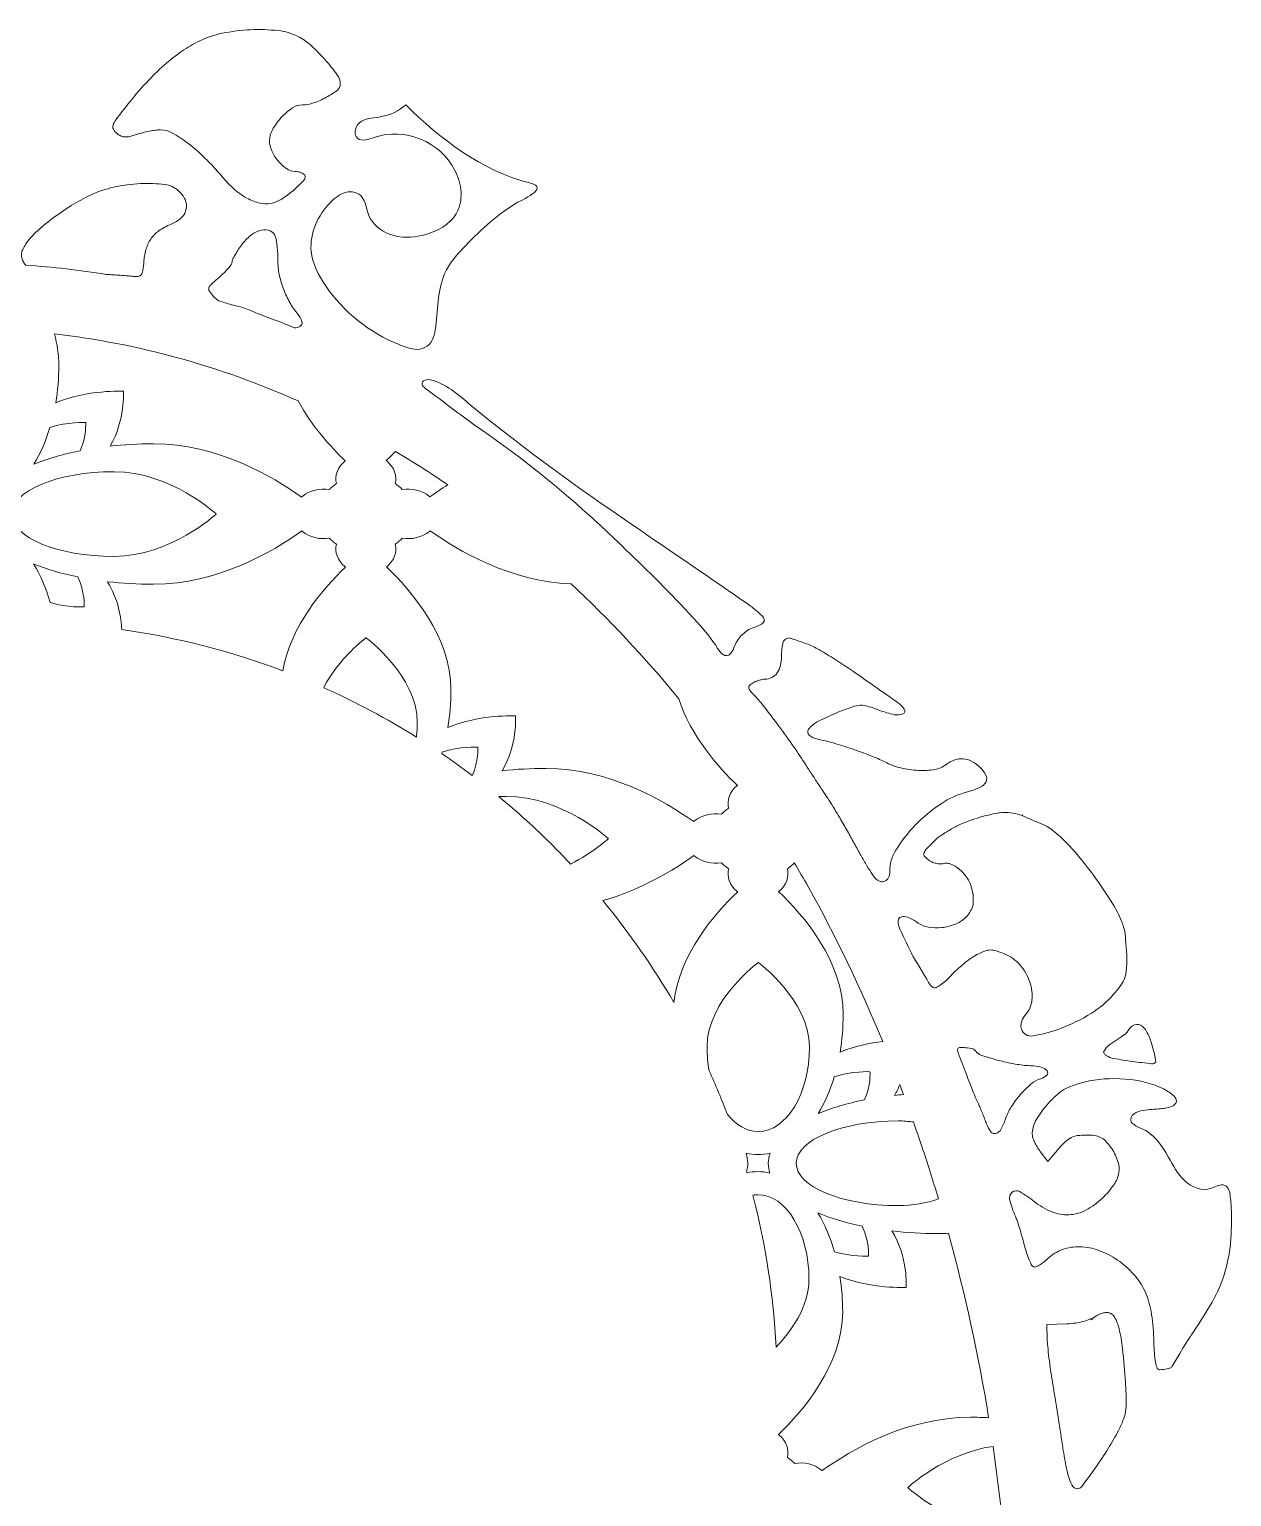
# Model space of a CAD drawing. Header units: millimetres. Extents: x 416 to 874, y -1963 to 60.
# Drawn here: x 653.7 to 842.2, y -880.7 to -650.5 of the extents above; entities that cross this region are included whole.
import ezdxf

# ---------------------------------------------------------------- set-up
doc = ezdxf.new("R2010")
doc.units = ezdxf.units.MM
doc.header["$MEASUREMENT"] = 0
doc.layers.add('Layer2', color=7, linetype='Continuous')

msp = doc.modelspace()

# ---------------------------------------------------------------- linework, layer by layer
at = {"layer": 'Layer2', "lineweight": 0}
for points, knots in [([(666.79, -665.54), (666.9, -665.21), (667.07, -664.91), (667.27, -664.64), (667.88, -663.84), (668.5, -663.05), (669.12, -662.27), (670.05, -661.1), (671.01, -659.97), (672.02, -658.88), (672.91, -657.91), (673.85, -656.99), (674.83, -656.11), (675.71, -655.34), (676.63, -654.61), (677.59, -653.95), (678.45, -653.34), (679.37, -652.81), (680.32, -652.35), (681.46, -651.79), (682.67, -651.38), (683.92, -651.13), (685.39, -650.83), (686.88, -650.65), (688.37, -650.58), (689.81, -650.51), (691.25, -650.55), (692.68, -650.71), (693.76, -650.83), (694.81, -651.14), (695.79, -651.62), (696.5, -651.98), (697.15, -652.42), (697.74, -652.95), (698.54, -653.67), (699.3, -654.44), (700.02, -655.24), (700.7, -656.01), (701.35, -656.81), (701.96, -657.64), (702.27, -658.06), (702.43, -658.57), (702.43, -659.09), (702.43, -659.45), (702.26, -659.8), (701.97, -660.03), (701.43, -660.45), (700.85, -660.83), (700.25, -661.16), (699.6, -661.52), (698.92, -661.82), (698.22, -662.06), (697.66, -662.25), (697.07, -662.35), (696.48, -662.35), (695.92, -662.35), (695.38, -662.52), (694.92, -662.84), (694.28, -663.28), (693.69, -663.79), (693.17, -664.36), (692.64, -664.94), (692.17, -665.58), (691.78, -666.27), (691.49, -666.79), (691.33, -667.37), (691.33, -667.97), (691.33, -668.52), (691.45, -669.05), (691.68, -669.54), (691.94, -670.12), (692.28, -670.67), (692.69, -671.16), (693.08, -671.63), (693.53, -672.04), (694.03, -672.39), (694.41, -672.66), (694.86, -672.8), (695.33, -672.8), (695.48, -672.8), (695.64, -672.81), (695.79, -672.84), (695.95, -672.87), (696.1, -672.91), (696.25, -672.97), (696.38, -673.02), (696.5, -673.09), (696.62, -673.16), (696.71, -673.22), (696.79, -673.3), (696.85, -673.39), (696.99, -673.62), (696.96, -673.92), (696.78, -674.12), (696.31, -674.63), (695.81, -675.12), (695.29, -675.58), (694.73, -676.07), (694.14, -676.53), (693.52, -676.95), (693.04, -677.27), (692.52, -677.52), (691.98, -677.7), (691.38, -677.88), (690.75, -677.93), (690.14, -677.82), (689.41, -677.69), (688.71, -677.45), (688.06, -677.12), (687.28, -676.73), (686.56, -676.24), (685.9, -675.67), (685.15, -675.02), (684.46, -674.31), (683.83, -673.54), (683, -672.55), (682.13, -671.6), (681.21, -670.69), (680.36, -669.86), (679.46, -669.07), (678.51, -668.35), (677.72, -667.76), (676.89, -667.22), (676.03, -666.74), (675.48, -666.43), (674.86, -666.27), (674.23, -666.27), (673.97, -666.27), (673.71, -666.29), (673.46, -666.32), (673.13, -666.36), (672.8, -666.42), (672.47, -666.48), (672.12, -666.55), (671.78, -666.63), (671.44, -666.72), (671.13, -666.79), (670.83, -666.89), (670.53, -666.99), (670.18, -667.11), (669.83, -667.22), (669.47, -667.3), (669.21, -667.37), (668.95, -667.39), (668.69, -667.38), (668.47, -667.38), (668.26, -667.33), (668.06, -667.25), (667.85, -667.16), (667.65, -667.04), (667.47, -666.89), (667.23, -666.69), (667.02, -666.45), (666.85, -666.18), (666.73, -665.99), (666.71, -665.75), (666.79, -665.54)], [0, 0, 0, 0, 1, 1, 1, 2, 2, 2, 3, 3, 3, 4, 4, 4, 5, 5, 5, 6, 6, 6, 7, 7, 7, 8, 8, 8, 9, 9, 9, 10, 10, 10, 11, 11, 11, 12, 12, 12, 13, 13, 13, 14, 14, 14, 15, 15, 15, 16, 16, 16, 17, 17, 17, 18, 18, 18, 19, 19, 19, 20, 20, 20, 21, 21, 21, 22, 22, 22, 23, 23, 23, 24, 24, 24, 25, 25, 25, 26, 26, 26, 27, 27, 27, 28, 28, 28, 29, 29, 29, 30, 30, 30, 31, 31, 31, 32, 32, 32, 33, 33, 33, 34, 34, 34, 35, 35, 35, 36, 36, 36, 37, 37, 37, 38, 38, 38, 39, 39, 39, 40, 40, 40, 41, 41, 41, 42, 42, 42, 43, 43, 43, 44, 44, 44, 45, 45, 45, 46, 46, 46, 47, 47, 47, 48, 48, 48, 49, 49, 49, 50, 50, 50, 51, 51, 51, 52, 52, 52, 52]), ([(705.87, -676.86), (706.68, -677.97), (706.54, -679.47), (707.42, -680.62), (709.39, -683.2), (712.77, -683.54), (715.71, -682.72), (717.65, -682.18), (719.57, -681.17), (720.6, -679.44), (721.81, -677.4), (721.49, -674.74), (720.41, -672.63), (718.07, -668.09), (712.57, -665.78), (707.73, -667.48), (706.9, -667.78), (705.9, -668.16), (705.19, -667.61), (704.33, -666.95), (704.82, -665.46), (705.75, -664.91), (706.69, -664.36), (707.84, -664.39), (708.91, -664.2), (710.31, -663.95), (711.64, -663.29), (712.69, -662.33), (718.05, -667.7), (724.64, -672.7), (732.11, -674.59), (735.48, -675.45), (730.79, -677.26), (729.76, -677.92), (726.77, -679.81), (724.04, -682.32), (721.64, -684.89), (720.55, -686.06), (719.5, -687.29), (718.85, -688.74), (717.59, -691.51), (717.75, -694.71), (717.33, -697.66), (717.17, -698.77), (716.69, -699.94), (715.69, -700.44), (714.7, -700.94), (713.52, -700.64), (712.48, -700.27), (712.21, -700.17), (711.93, -700.07), (711.66, -699.96), (707.02, -698.1), (702.94, -694.84), (700.11, -690.71), (699, -689.07), (698.06, -687.25), (697.87, -685.28), (697.59, -682.48), (698.91, -679.68), (700.87, -677.66), (701.55, -676.97), (702.33, -676.33), (703.26, -676.09), (704.19, -675.85), (705.3, -676.08), (705.87, -676.86)], [0, 0, 0, 0, 1, 1, 1, 2, 2, 2, 3, 3, 3, 4, 4, 4, 5, 5, 5, 6, 6, 6, 7, 7, 7, 8, 8, 8, 9, 9, 9, 10, 10, 10, 11, 11, 11, 12, 12, 12, 13, 13, 13, 14, 14, 14, 15, 15, 15, 16, 16, 16, 17, 17, 17, 18, 18, 18, 19, 19, 19, 20, 20, 20, 21, 21, 21, 22, 22, 22, 22]), ([(652.44, -685.71), (652.47, -685.48), (652.53, -685.25), (652.63, -685.04), (652.76, -684.77), (652.9, -684.5), (653.07, -684.25), (653.51, -683.57), (654.04, -682.95), (654.64, -682.4), (655.46, -681.64), (656.32, -680.92), (657.21, -680.24), (658.19, -679.5), (659.2, -678.81), (660.24, -678.16), (661.21, -677.55), (662.22, -677), (663.26, -676.51), (664.42, -675.96), (665.63, -675.55), (666.88, -675.27), (668.27, -674.97), (669.67, -674.78), (671.09, -674.71), (672.37, -674.65), (673.65, -674.7), (674.91, -674.85), (675.72, -674.95), (676.48, -675.29), (677.08, -675.84), (677.51, -676.22), (677.85, -676.69), (678.09, -677.21), (678.3, -677.66), (678.36, -678.17), (678.27, -678.66), (678.18, -679.16), (677.94, -679.62), (677.58, -679.97), (677.17, -680.38), (676.68, -680.71), (676.14, -680.94), (675.46, -681.22), (674.8, -681.57), (674.18, -681.98), (673.67, -682.32), (673.22, -682.74), (672.85, -683.23), (672.48, -683.7), (672.21, -684.24), (672.03, -684.81), (671.82, -685.46), (671.69, -686.14), (671.63, -686.83), (671.59, -687.34), (671.54, -687.85), (671.46, -688.35), (671.43, -688.58), (671.34, -688.8), (671.19, -688.99), (671.08, -689.14), (670.9, -689.24), (670.71, -689.26), (670.4, -689.29), (670.1, -689.28), (669.79, -689.25), (669.45, -689.2), (669.12, -689.17), (668.78, -689.15), (668.01, -689.1), (667.24, -689.05), (666.48, -689), (666.22, -688.98), (665.96, -688.97), (665.7, -688.95), (661.53, -688.27), (657.34, -687.79), (653.12, -687.5), (652.97, -687.37), (652.85, -687.22), (652.76, -687.04), (652.64, -686.83), (652.55, -686.59), (652.49, -686.35), (652.43, -686.14), (652.42, -685.93), (652.44, -685.71)], [0, 0, 0, 0, 1, 1, 1, 2, 2, 2, 3, 3, 3, 4, 4, 4, 5, 5, 5, 6, 6, 6, 7, 7, 7, 8, 8, 8, 9, 9, 9, 10, 10, 10, 11, 11, 11, 12, 12, 12, 13, 13, 13, 14, 14, 14, 15, 15, 15, 16, 16, 16, 17, 17, 17, 18, 18, 18, 19, 19, 19, 20, 20, 20, 21, 21, 21, 22, 22, 22, 23, 23, 23, 24, 24, 24, 25, 25, 25, 26, 26, 26, 27, 27, 27, 28, 28, 28, 29, 29, 29, 29]), ([(681.82, -691.07), (681.88, -690.86), (682, -690.67), (682.16, -690.52), (682.57, -690.14), (682.99, -689.77), (683.42, -689.41), (683.69, -689.18), (683.95, -688.95), (684.2, -688.7), (684.43, -688.48), (684.65, -688.24), (684.86, -688), (685.03, -687.79), (685.19, -687.58), (685.34, -687.37), (685.42, -687.26), (685.46, -687.13), (685.46, -687), (685.46, -686.86), (685.49, -686.73), (685.55, -686.61), (685.67, -686.36), (685.81, -686.11), (685.95, -685.87), (686.12, -685.57), (686.3, -685.29), (686.49, -685.01), (686.69, -684.71), (686.9, -684.41), (687.12, -684.12), (687.53, -683.59), (688.01, -683.11), (688.54, -682.71), (689, -682.36), (689.53, -682.12), (690.1, -681.99), (690.54, -681.89), (691, -681.93), (691.41, -682.11), (691.79, -682.27), (692.09, -682.58), (692.24, -682.97), (692.31, -683.16), (692.37, -683.35), (692.4, -683.54), (692.45, -683.87), (692.49, -684.19), (692.52, -684.52), (692.56, -684.89), (692.59, -685.27), (692.61, -685.64), (692.63, -686.02), (692.64, -686.41), (692.64, -686.79), (692.64, -687.51), (692.71, -688.23), (692.86, -688.94), (693.02, -689.72), (693.24, -690.48), (693.52, -691.22), (693.79, -691.96), (694.13, -692.68), (694.52, -693.37), (694.88, -694.01), (695.31, -694.62), (695.79, -695.17), (696.08, -695.51), (696.29, -695.91), (696.41, -696.35), (696.5, -696.65), (696.36, -696.96), (696.09, -697.12), (695.83, -697.26), (695.54, -697.33), (695.25, -697.33), (693.33, -696.54), (691.39, -695.8), (689.45, -695.1), (689.12, -694.96), (688.79, -694.81), (688.46, -694.67), (688.15, -694.53), (687.84, -694.4), (687.52, -694.29), (687.19, -694.17), (686.86, -694.07), (686.52, -693.97), (686.22, -693.89), (685.91, -693.82), (685.61, -693.75), (685.53, -693.74), (685.45, -693.73), (685.36, -693.72), (684.69, -693.5), (684.02, -693.29), (683.35, -693.08), (683.26, -693.02), (683.17, -692.96), (683.08, -692.9), (682.89, -692.75), (682.71, -692.59), (682.54, -692.41), (682.31, -692.15), (682.1, -691.87), (681.9, -691.58), (681.8, -691.43), (681.77, -691.24), (681.82, -691.07)], [0, 0, 0, 0, 1, 1, 1, 2, 2, 2, 3, 3, 3, 4, 4, 4, 5, 5, 5, 6, 6, 6, 7, 7, 7, 8, 8, 8, 9, 9, 9, 10, 10, 10, 11, 11, 11, 12, 12, 12, 13, 13, 13, 14, 14, 14, 15, 15, 15, 16, 16, 16, 17, 17, 17, 18, 18, 18, 19, 19, 19, 20, 20, 20, 21, 21, 21, 22, 22, 22, 23, 23, 23, 24, 24, 24, 25, 25, 25, 26, 26, 26, 27, 27, 27, 28, 28, 28, 29, 29, 29, 30, 30, 30, 31, 31, 31, 32, 32, 32, 33, 33, 33, 34, 34, 34, 35, 35, 35, 36, 36, 36, 36]), ([(701.83, -721.77), (701.63, -721.91), (701.43, -722.05), (701.24, -722.21), (701.05, -722.37), (700.88, -722.53), (700.71, -722.7), (699.23, -722.46), (697.63, -722.81), (696.48, -723.76), (696.43, -723.8), (696.39, -723.83), (696.35, -723.87), (691.81, -720.61), (683.11, -715.52), (673.14, -715.52), (670.79, -715.52), (668.51, -715.65), (666.33, -715.88), (668.73, -711.84), (668.42, -707.27), (668.42, -707.27), (668.42, -707.27), (662.73, -707.01), (657.8, -709.1), (658.12, -707.21), (658.29, -705.22), (658.29, -703.16), (658.29, -701.49), (658.03, -699.86), (657.59, -698.29), (670.63, -699.77), (683.42, -703.28), (695.83, -708.8), (697.97, -712.76), (700.95, -716.05), (703.21, -718.19), (703.18, -718.22), (703.15, -718.24), (703.12, -718.26), (701.97, -719.22), (701.54, -720.54), (701.83, -721.77)], [0, 0, 0, 0, 1, 1, 1, 2, 2, 2, 3, 3, 3, 4, 4, 4, 5, 5, 5, 6, 6, 6, 7, 7, 7, 8, 8, 8, 9, 9, 9, 10, 10, 10, 11, 11, 11, 12, 12, 12, 13, 13, 13, 14, 14, 14, 14]), ([(760.11, -736.36), (762.21, -737.8), (764.3, -739.24), (766.39, -740.69), (766.9, -741.05), (767.4, -741.44), (767.87, -741.85), (768.2, -742.13), (768.5, -742.44), (768.78, -742.76), (768.92, -742.91), (768.96, -743.12), (768.9, -743.32), (768.65, -744.1), (767.13, -744.29), (766.51, -744.66), (766.15, -744.87), (765.81, -745.12), (765.51, -745.41), (764.99, -745.91), (764.56, -746.52), (764.28, -747.18), (764.1, -747.61), (763.97, -748.07), (763.65, -748.41), (762.83, -749.28), (762.05, -748.28), (761.61, -747.61), (760.66, -746.16), (759.59, -744.79), (758.42, -743.51), (755, -739.77), (751.44, -736.17), (747.77, -732.68), (745.72, -730.65), (743.64, -728.68), (741.53, -726.78), (735.73, -721.55), (729.67, -716.79), (723.43, -712.53), (721.17, -710.85), (718.9, -709.18), (716.64, -707.48), (716.33, -707.25), (716.02, -707.01), (715.71, -706.77), (715.52, -706.63), (715.31, -706.46), (715.26, -706.23), (715.1, -705.56), (716.13, -705.33), (716.79, -705.52), (718.97, -706.15), (720.77, -707.67), (722.51, -709.13), (734.44, -719.14), (747.34, -727.55), (760.11, -736.36)], [0, 0, 0, 0, 1, 1, 1, 2, 2, 2, 3, 3, 3, 4, 4, 4, 5, 5, 5, 6, 6, 6, 7, 7, 7, 8, 8, 8, 9, 9, 9, 10, 10, 10, 11, 11, 11, 12, 12, 12, 13, 13, 13, 14, 14, 14, 15, 15, 15, 16, 16, 16, 17, 17, 17, 18, 18, 18, 19, 19, 19, 19]), ([(654.39, -718.73), (655.4, -717.05), (656.25, -715.11), (656.89, -712.97), (659.65, -712.05), (662.5, -712.18), (662.5, -712.18), (662.5, -712.18), (662.65, -714.39), (661.64, -716.6), (658.94, -717.14), (656.49, -717.86), (654.39, -718.73)], [0, 0, 0, 0, 1, 1, 1, 2, 2, 2, 3, 3, 3, 4, 4, 4, 4]), ([(709.76, -718.26), (709.72, -718.23), (709.67, -718.2), (709.63, -718.16), (710.09, -717.73), (710.58, -717.24), (711.08, -716.71), (713.86, -718.36), (716.59, -720.11), (719.29, -721.96), (718.24, -722.62), (717.29, -723.26), (716.48, -723.84), (716.46, -723.81), (716.43, -723.79), (716.4, -723.76), (715.25, -722.81), (713.65, -722.46), (712.16, -722.7), (712, -722.53), (711.82, -722.37), (711.63, -722.21), (711.45, -722.05), (711.25, -721.91), (711.04, -721.77), (711.34, -720.54), (710.91, -719.22), (709.76, -718.26)], [0, 0, 0, 0, 1, 1, 1, 2, 2, 2, 3, 3, 3, 4, 4, 4, 5, 5, 5, 6, 6, 6, 7, 7, 7, 8, 8, 8, 9, 9, 9, 9]), ([(666.95, -719.9), (675.8, -719.9), (682.97, -726.54), (682.97, -726.54), (682.97, -726.54), (675.8, -733.18), (666.95, -733.18), (658.1, -733.18), (650.92, -730.21), (650.92, -726.54), (650.92, -722.87), (658.1, -719.9), (666.95, -719.9)], [0, 0, 0, 0, 1, 1, 1, 2, 2, 2, 3, 3, 3, 4, 4, 4, 4]), ([(693.42, -751.14), (685.31, -748.07), (676.85, -745.9), (668.16, -744.65), (668.07, -742.94), (667.65, -739.9), (665.93, -737.15), (668.22, -737.42), (670.64, -737.56), (673.14, -737.56), (683.14, -737.56), (691.85, -732.45), (696.39, -729.19), (696.42, -729.21), (696.45, -729.24), (696.48, -729.26), (697.63, -730.21), (699.23, -730.57), (700.71, -730.33), (700.88, -730.49), (701.05, -730.66), (701.24, -730.81), (701.43, -730.97), (701.63, -731.12), (701.83, -731.25), (701.54, -732.48), (701.97, -733.81), (703.12, -734.76), (703.16, -734.79), (703.2, -734.83), (703.25, -734.86), (699.78, -738.17), (694.61, -744.13), (693.42, -751.14)], [0, 0, 0, 0, 1, 1, 1, 2, 2, 2, 3, 3, 3, 4, 4, 4, 5, 5, 5, 6, 6, 6, 7, 7, 7, 8, 8, 8, 9, 9, 9, 10, 10, 10, 11, 11, 11, 11]), ([(709.67, -734.83), (709.7, -734.81), (709.73, -734.78), (709.76, -734.76), (710.91, -733.81), (711.34, -732.48), (711.04, -731.25), (711.25, -731.12), (711.45, -730.97), (711.63, -730.81), (711.82, -730.66), (712, -730.49), (712.16, -730.33), (713.65, -730.57), (715.25, -730.21), (716.4, -729.26), (716.44, -729.23), (716.48, -729.19), (716.52, -729.15), (720.9, -732.29), (729.12, -737.12), (738.62, -737.48), (744.51, -742.97), (750.15, -748.98), (755.51, -755.5), (757.38, -761.35), (761.7, -766.24), (764.71, -769.11), (764.68, -769.14), (764.65, -769.16), (764.62, -769.18), (763.47, -770.13), (763.04, -771.46), (763.33, -772.69), (763.13, -772.82), (762.93, -772.97), (762.74, -773.13), (762.55, -773.28), (762.38, -773.45), (762.21, -773.62), (760.73, -773.37), (759.13, -773.73), (757.98, -774.68), (757.94, -774.71), (757.9, -774.75), (757.86, -774.79), (753.31, -771.52), (744.62, -766.44), (734.64, -766.44), (732.29, -766.44), (730.01, -766.56), (727.84, -766.8), (730.23, -762.76), (729.92, -758.19), (729.92, -758.19), (729.92, -758.19), (724.23, -757.93), (719.3, -760.01), (719.62, -758.13), (719.79, -756.14), (719.79, -754.08), (719.79, -745.8), (713.61, -738.59), (709.67, -734.83)], [0, 0, 0, 0, 1, 1, 1, 2, 2, 2, 3, 3, 3, 4, 4, 4, 5, 5, 5, 6, 6, 6, 7, 7, 7, 8, 8, 8, 9, 9, 9, 10, 10, 10, 11, 11, 11, 12, 12, 12, 13, 13, 13, 14, 14, 14, 15, 15, 15, 16, 16, 16, 17, 17, 17, 18, 18, 18, 19, 19, 19, 20, 20, 20, 21, 21, 21, 21]), ([(662.25, -741.11), (662.25, -741.11), (659.59, -741.23), (656.93, -740.41), (656.28, -738.14), (655.4, -736.09), (654.34, -734.34), (656.35, -735.17), (658.69, -735.87), (661.26, -736.4), (662.41, -738.71), (662.25, -741.11), (662.25, -741.11)], [0, 0, 0, 0, 1, 1, 1, 2, 2, 2, 3, 3, 3, 4, 4, 4, 4]), ([(714.37, -761.52), (709.7, -758.6), (704.84, -756.01), (699.84, -753.78), (702.13, -749.16), (706.47, -745.94), (706.47, -745.94), (706.47, -745.94), (714.5, -751.88), (714.5, -759.21), (714.5, -760), (714.45, -760.77), (714.37, -761.52)], [0, 0, 0, 0, 1, 1, 1, 2, 2, 2, 3, 3, 3, 4, 4, 4, 4]), ([(770.11, -752.18), (770.44, -752.01), (770.72, -751.77), (770.93, -751.47), (771.18, -751.12), (771.36, -750.73), (771.45, -750.32), (771.57, -749.83), (771.63, -749.33), (771.63, -748.83), (771.63, -748.55), (771.64, -748.28), (771.66, -748.01), (771.68, -747.76), (771.71, -747.5), (771.75, -747.25), (771.79, -747.05), (771.84, -746.84), (771.89, -746.64), (771.92, -746.53), (771.98, -746.43), (772.06, -746.35), (772.18, -746.23), (772.31, -746.13), (772.45, -746.05), (772.55, -745.99), (772.67, -745.96), (772.78, -745.98), (772.96, -746), (773.13, -746.05), (773.3, -746.11), (773.99, -746.34), (774.67, -746.58), (775.36, -746.83), (776.02, -747.06), (776.66, -747.34), (777.27, -747.68), (778.1, -748.14), (778.91, -748.62), (779.71, -749.13), (780.93, -749.91), (782.14, -750.72), (783.34, -751.55), (785.5, -753.05), (787.65, -754.56), (789.8, -756.08), (790.22, -756.37), (790.58, -756.74), (790.87, -757.16), (790.95, -757.28), (790.97, -757.43), (790.94, -757.56), (790.9, -757.7), (790.8, -757.81), (790.67, -757.87), (790.25, -758.06), (789.77, -758.11), (789.31, -758.01), (788.54, -757.84), (787.78, -757.61), (787.04, -757.33), (786.41, -757.09), (785.77, -756.87), (785.13, -756.68), (784.76, -756.57), (784.37, -756.52), (783.98, -756.54), (783.57, -756.56), (783.16, -756.64), (782.77, -756.77), (782, -757.05), (781.24, -757.34), (780.48, -757.64), (779.41, -758.08), (778.36, -758.56), (777.33, -759.08), (776.76, -759.37), (776.27, -759.79), (775.88, -760.3), (775.67, -760.58), (775.71, -760.98), (775.98, -761.22), (776.35, -761.55), (776.81, -761.77), (777.3, -761.86), (778.12, -762.02), (778.94, -762.22), (779.75, -762.45), (780.74, -762.74), (781.74, -763.05), (782.72, -763.38), (783.69, -763.71), (784.66, -764.06), (785.62, -764.44), (786.37, -764.73), (787.1, -765.06), (787.82, -765.43), (788.61, -765.83), (789.45, -766.15), (790.32, -766.36), (791.24, -766.58), (792.18, -766.71), (793.12, -766.75), (793.98, -766.79), (794.84, -766.74), (795.69, -766.6), (796.33, -766.49), (796.93, -766.23), (797.45, -765.84), (797.86, -765.53), (798.31, -765.29), (798.78, -765.11), (799.21, -764.96), (799.66, -764.89), (800.11, -764.92), (800.57, -764.96), (801.01, -765.08), (801.42, -765.3), (801.89, -765.54), (802.32, -765.85), (802.71, -766.22), (803.1, -766.58), (803.43, -767.01), (803.68, -767.48), (803.86, -767.8), (803.87, -768.19), (803.7, -768.52), (803.51, -768.91), (803.19, -769.22), (802.79, -769.4), (802.14, -769.69), (801.46, -769.93), (800.77, -770.12), (799.31, -770.51), (797.91, -771.13), (796.65, -771.98), (795.19, -772.95), (793.83, -774.08), (792.61, -775.34), (791.46, -776.53), (790.44, -777.83), (789.57, -779.24), (788.93, -780.26), (788.6, -781.43), (788.6, -782.63), (788.6, -782.95), (788.53, -783.27), (788.4, -783.56), (788.28, -783.81), (788.08, -784.01), (787.84, -784.12), (787.6, -784.23), (787.33, -784.25), (787.08, -784.16), (786.8, -784.07), (786.54, -783.91), (786.34, -783.69), (786.17, -783.5), (786.02, -783.31), (785.88, -783.1), (785.59, -782.64), (785.31, -782.18), (785.02, -781.71), (784.69, -781.16), (784.36, -780.6), (784.04, -780.04), (783.7, -779.44), (783.37, -778.83), (783.04, -778.22), (782.69, -777.58), (782.33, -776.93), (781.97, -776.29), (781.58, -775.61), (781.19, -774.93), (780.8, -774.25), (780.43, -773.64), (780.07, -773.02), (779.69, -772.41), (779.43, -771.97), (779.16, -771.55), (778.87, -771.13), (778.61, -770.73), (778.34, -770.34), (778.08, -769.94), (777.75, -769.44), (777.43, -768.94), (777.1, -768.45), (776.76, -767.93), (776.43, -767.42), (776.09, -766.9), (775.8, -766.46), (775.51, -766.01), (775.22, -765.56), (774.58, -764.57), (773.93, -763.6), (773.26, -762.64), (772.5, -761.56), (771.72, -760.49), (770.93, -759.42), (770.2, -758.45), (769.46, -757.48), (768.71, -756.52), (768.25, -755.94), (767.77, -755.38), (767.25, -754.85), (767.04, -754.64), (766.84, -754.41), (766.64, -754.18), (766.55, -754.06), (766.49, -753.92), (766.48, -753.78), (766.46, -753.65), (766.51, -753.53), (766.6, -753.45), (766.74, -753.3), (766.9, -753.18), (767.07, -753.07), (767.21, -752.98), (767.36, -752.9), (767.51, -752.83), (767.69, -752.76), (767.87, -752.69), (768.05, -752.63), (768.23, -752.58), (768.41, -752.53), (768.59, -752.5), (768.74, -752.47), (768.89, -752.45), (769.05, -752.45), (769.42, -752.44), (769.78, -752.35), (770.11, -752.18)], [0, 0, 0, 0, 1, 1, 1, 2, 2, 2, 3, 3, 3, 4, 4, 4, 5, 5, 5, 6, 6, 6, 7, 7, 7, 8, 8, 8, 9, 9, 9, 10, 10, 10, 11, 11, 11, 12, 12, 12, 13, 13, 13, 14, 14, 14, 15, 15, 15, 16, 16, 16, 17, 17, 17, 18, 18, 18, 19, 19, 19, 20, 20, 20, 21, 21, 21, 22, 22, 22, 23, 23, 23, 24, 24, 24, 25, 25, 25, 26, 26, 26, 27, 27, 27, 28, 28, 28, 29, 29, 29, 30, 30, 30, 31, 31, 31, 32, 32, 32, 33, 33, 33, 34, 34, 34, 35, 35, 35, 36, 36, 36, 37, 37, 37, 38, 38, 38, 39, 39, 39, 40, 40, 40, 41, 41, 41, 42, 42, 42, 43, 43, 43, 44, 44, 44, 45, 45, 45, 46, 46, 46, 47, 47, 47, 48, 48, 48, 49, 49, 49, 50, 50, 50, 51, 51, 51, 52, 52, 52, 53, 53, 53, 54, 54, 54, 55, 55, 55, 56, 56, 56, 57, 57, 57, 58, 58, 58, 59, 59, 59, 60, 60, 60, 61, 61, 61, 62, 62, 62, 63, 63, 63, 64, 64, 64, 65, 65, 65, 66, 66, 66, 67, 67, 67, 68, 68, 68, 69, 69, 69, 70, 70, 70, 71, 71, 71, 72, 72, 72, 73, 73, 73, 74, 74, 74, 75, 75, 75, 76, 76, 76, 77, 77, 77, 77]), ([(723.09, -767.53), (721.53, -766.35), (719.94, -765.21), (718.33, -764.11), (718.35, -764.04), (718.37, -763.96), (718.4, -763.89), (721.15, -762.96), (724, -763.1), (724, -763.1), (724, -763.1), (724.15, -765.31), (723.14, -767.52), (723.12, -767.52), (723.11, -767.52), (723.09, -767.53)], [0, 0, 0, 0, 1, 1, 1, 2, 2, 2, 3, 3, 3, 4, 4, 4, 5, 5, 5, 5]), ([(738.55, -781.44), (737.65, -780.48), (736.73, -779.52), (735.79, -778.58), (733.06, -775.85), (730.21, -773.27), (727.28, -770.84), (727.66, -770.82), (728.05, -770.82), (728.45, -770.82), (737.3, -770.82), (744.47, -777.46), (744.47, -777.46), (744.47, -777.46), (742.16, -779.59), (738.55, -781.44)], [0, 0, 0, 0, 1, 1, 1, 2, 2, 2, 3, 3, 3, 4, 4, 4, 5, 5, 5, 5]), ([(805.47, -773.44), (805.78, -773.39), (806.09, -773.36), (806.41, -773.35), (807.42, -773.34), (808.43, -773.5), (809.38, -773.83), (809.39, -773.77), (809.4, -773.72), (809.41, -773.67), (809.42, -773.67), (809.43, -773.68), (809.44, -773.69), (809.44, -773.69), (809.38, -773.83), (809.38, -773.83), (809.86, -774.11), (813.1, -775.37), (813.55, -775.7), (814.88, -776.7), (816.11, -777.82), (817.22, -779.06), (818.56, -780.57), (819.81, -782.15), (820.98, -783.79), (821.86, -785.05), (822.71, -786.33), (823.53, -787.63), (824.08, -788.5), (824.55, -789.43), (824.94, -790.39), (825.19, -791.01), (825.39, -791.66), (825.53, -792.32), (825.49, -792.34), (825.79, -795.14), (825.78, -796.11), (825.78, -796.81), (825.74, -797.5), (825.68, -798.2), (825.66, -798.45), (825.62, -798.7), (825.56, -798.94), (825.53, -799.04), (825.5, -799.14), (825.47, -799.24), (825.32, -799.66), (825.11, -800.06), (824.86, -800.42), (824.5, -800.92), (824.12, -801.41), (823.71, -801.87), (822.68, -803.04), (821.49, -804.04), (820.17, -804.86), (818.66, -805.8), (817.06, -806.59), (815.39, -807.23), (813.98, -807.76), (812.52, -808.15), (811.03, -808.39), (810.27, -808.51), (809.52, -808.08), (809.25, -807.35), (809.19, -807.19), (809.16, -807.02), (809.16, -806.84), (809.17, -806.64), (809.2, -806.44), (809.26, -806.24), (809.32, -806.03), (809.4, -805.82), (809.51, -805.63), (809.61, -805.44), (809.74, -805.26), (809.89, -805.09), (810.46, -804.46), (810.81, -803.66), (810.9, -802.81), (810.99, -801.84), (810.88, -800.86), (810.57, -799.94), (810.23, -798.96), (809.71, -798.05), (809.02, -797.27), (808.37, -796.52), (807.56, -795.94), (806.65, -795.56), (806.2, -795.37), (805.74, -795.2), (805.27, -795.05), (804.98, -794.95), (804.68, -794.91), (804.38, -794.92), (804.08, -794.92), (803.79, -794.98), (803.51, -795.09), (803.09, -795.26), (802.68, -795.44), (802.27, -795.65), (801.95, -795.82), (801.64, -796.01), (801.34, -796.22), (800.96, -796.49), (800.58, -796.77), (800.22, -797.07), (799.83, -797.38), (799.46, -797.7), (799.1, -798.03), (798.77, -798.33), (798.46, -798.65), (798.16, -798.98), (797.89, -799.27), (797.61, -799.55), (797.32, -799.81), (797.06, -800.04), (796.79, -800.26), (796.51, -800.45), (796.29, -800.6), (796.06, -800.73), (795.82, -800.84), (795.69, -800.9), (795.55, -800.89), (795.43, -800.82), (795.11, -800.62), (794.85, -800.34), (794.68, -800), (794.08, -798.83), (792.41, -796.24), (792.28, -795.97), (791.57, -794.53), (790.87, -793.09), (790.19, -791.64), (790, -791.24), (789.9, -790.8), (789.9, -790.35), (789.9, -790.15), (790.01, -789.95), (790.18, -789.84), (790.38, -789.72), (790.61, -789.66), (790.84, -789.69), (791.2, -789.73), (791.54, -789.83), (791.87, -789.99), (792.29, -790.19), (792.69, -790.43), (793.08, -790.7), (793.56, -791.04), (794.1, -791.26), (794.67, -791.35), (795.36, -791.46), (796.05, -791.48), (796.74, -791.4), (797.45, -791.32), (798.15, -791.15), (798.82, -790.9), (799.41, -790.67), (799.96, -790.33), (800.43, -789.9), (800.72, -789.64), (800.95, -789.33), (801.14, -789), (801.33, -788.72), (801.48, -788.42), (801.59, -788.1), (801.8, -787.47), (801.67, -785.86), (801.6, -785.94), (801.52, -785.41), (801.37, -784.9), (801.16, -784.41), (800.88, -783.77), (800.48, -783.19), (799.99, -782.7), (799.74, -782.45), (799.48, -782.23), (799.21, -782.02), (798.97, -781.84), (798.71, -781.69), (798.43, -781.56), (798.2, -781.45), (797.96, -781.37), (797.71, -781.33), (797.5, -781.29), (797.28, -781.3), (797.08, -781.35), (796.9, -781.4), (796.71, -781.42), (796.52, -781.41), (796.3, -781.4), (796.08, -781.37), (795.86, -781.32), (795.64, -781.27), (795.42, -781.2), (795.21, -781.11), (795.02, -781.03), (794.83, -780.93), (794.67, -780.8), (794.44, -780.63), (794.24, -780.44), (794.06, -780.23), (793.95, -780.1), (793.91, -779.93), (793.96, -779.76), (794.02, -779.55), (794.13, -779.35), (794.28, -779.18), (794.66, -778.76), (795.06, -778.35), (795.46, -777.94), (795.77, -777.63), (796.11, -777.34), (796.47, -777.09), (796.93, -776.76), (797.41, -776.45), (797.9, -776.16), (798.42, -775.85), (798.95, -775.57), (799.49, -775.3), (799.99, -775.06), (800.49, -774.85), (801.01, -774.66), (801.51, -774.49), (802.01, -774.32), (802.51, -774.17), (803.03, -774.01), (803.55, -773.87), (804.07, -773.75), (804.54, -773.63), (805, -773.53), (805.47, -773.44)], [0, 0, 0, 0, 1, 1, 1, 2, 2, 2, 3, 3, 3, 4, 4, 4, 5, 5, 5, 6, 6, 6, 7, 7, 7, 8, 8, 8, 9, 9, 9, 10, 10, 10, 11, 11, 11, 12, 12, 12, 13, 13, 13, 14, 14, 14, 15, 15, 15, 16, 16, 16, 17, 17, 17, 18, 18, 18, 19, 19, 19, 20, 20, 20, 21, 21, 21, 22, 22, 22, 23, 23, 23, 24, 24, 24, 25, 25, 25, 26, 26, 26, 27, 27, 27, 28, 28, 28, 29, 29, 29, 30, 30, 30, 31, 31, 31, 32, 32, 32, 33, 33, 33, 34, 34, 34, 35, 35, 35, 36, 36, 36, 37, 37, 37, 38, 38, 38, 39, 39, 39, 40, 40, 40, 41, 41, 41, 42, 42, 42, 43, 43, 43, 44, 44, 44, 45, 45, 45, 46, 46, 46, 47, 47, 47, 48, 48, 48, 49, 49, 49, 50, 50, 50, 51, 51, 51, 52, 52, 52, 53, 53, 53, 54, 54, 54, 55, 55, 55, 56, 56, 56, 57, 57, 57, 58, 58, 58, 59, 59, 59, 60, 60, 60, 61, 61, 61, 62, 62, 62, 63, 63, 63, 64, 64, 64, 65, 65, 65, 66, 66, 66, 67, 67, 67, 68, 68, 68, 69, 69, 69, 70, 70, 70, 71, 71, 71, 72, 72, 72, 73, 73, 73, 74, 74, 74, 75, 75, 75, 76, 76, 76, 77, 77, 77, 77]), ([(764.62, -785.68), (764.66, -785.71), (764.7, -785.74), (764.75, -785.78), (761.1, -789.26), (755.56, -795.69), (754.76, -803.18), (751.51, -797.59), (747.78, -792.24), (743.61, -787.18), (749.71, -785.45), (754.78, -782.34), (757.89, -780.1), (757.92, -780.13), (757.95, -780.15), (757.98, -780.18), (759.13, -781.13), (760.73, -781.49), (762.21, -781.24), (762.38, -781.41), (762.55, -781.57), (762.74, -781.73), (762.93, -781.89), (763.13, -782.03), (763.33, -782.17), (763.04, -783.4), (763.47, -784.72), (764.62, -785.68)], [0, 0, 0, 0, 1, 1, 1, 2, 2, 2, 3, 3, 3, 4, 4, 4, 5, 5, 5, 6, 6, 6, 7, 7, 7, 8, 8, 8, 9, 9, 9, 9]), ([(772.55, -782.17), (772.75, -782.03), (772.95, -781.89), (773.14, -781.73), (773.31, -781.58), (773.48, -781.43), (773.63, -781.27), (774.37, -782.5), (775.1, -783.73), (775.81, -784.98), (780.11, -792.73), (784.01, -800.84), (787.5, -809.29), (785.53, -809.5), (783.09, -809.96), (780.8, -810.93), (781.12, -809.04), (781.29, -807.05), (781.29, -805), (781.29, -796.72), (775.11, -789.5), (771.17, -785.75), (771.2, -785.72), (771.23, -785.7), (771.26, -785.68), (772.41, -784.72), (772.84, -783.4), (772.55, -782.17)], [0, 0, 0, 0, 1, 1, 1, 2, 2, 2, 3, 3, 3, 4, 4, 4, 5, 5, 5, 6, 6, 6, 7, 7, 7, 8, 8, 8, 9, 9, 9, 9]), ([(776, -810.12), (776, -817.45), (772.41, -823.39), (767.98, -823.39), (766.16, -823.39), (764.48, -822.39), (763.13, -820.7), (762.25, -818.39), (761.3, -816.1), (760.27, -813.85), (760.07, -812.67), (759.95, -811.42), (759.95, -810.12), (759.95, -802.8), (767.98, -796.86), (767.98, -796.86), (767.98, -796.86), (776, -802.8), (776, -810.12)], [0, 0, 0, 0, 1, 1, 1, 2, 2, 2, 3, 3, 3, 4, 4, 4, 5, 5, 5, 6, 6, 6, 6]), ([(826.07, -807.4), (826.25, -807.18), (826.44, -806.97), (826.67, -806.81), (827.57, -806.2), (828.42, -806.91), (828.87, -807.7), (829.2, -808.3), (829.47, -808.93), (829.66, -809.59), (829.78, -809.97), (829.88, -810.36), (829.98, -810.74), (830.06, -811.08), (830.14, -811.42), (830.2, -811.76), (830.24, -812.01), (830.28, -812.27), (830.32, -812.52), (830.32, -812.52), (830.32, -812.52), (830.31, -812.53), (830.14, -812.7), (829.9, -812.79), (829.66, -812.76), (828.65, -812.65), (827.65, -812.53), (826.65, -812.4), (825.68, -812.27), (824.71, -812.11), (823.75, -811.94), (823.33, -811.87), (822.92, -811.71), (822.55, -811.48), (822.41, -811.4), (822.29, -811.28), (822.2, -811.14), (822.17, -811.09), (822.14, -811.02), (822.14, -810.96), (822.25, -810.61), (822.55, -810.26), (822.81, -810.01), (823.55, -809.27), (824.53, -808.92), (825.31, -808.24), (825.34, -808.23), (825.37, -808.22), (825.4, -808.2), (825.5, -808.14), (825.59, -808.07), (825.68, -807.98), (825.77, -807.89), (825.86, -807.78), (825.93, -807.67), (825.99, -807.58), (826.03, -807.49), (826.07, -807.4)], [0, 0, 0, 0, 1, 1, 1, 2, 2, 2, 3, 3, 3, 4, 4, 4, 5, 5, 5, 6, 6, 6, 7, 7, 7, 8, 8, 8, 9, 9, 9, 10, 10, 10, 11, 11, 11, 12, 12, 12, 13, 13, 13, 14, 14, 14, 15, 15, 15, 16, 16, 16, 17, 17, 17, 18, 18, 18, 19, 19, 19, 19]), ([(806.04, -823.06), (805.88, -823.38), (805.59, -823.61), (805.24, -823.7), (804.95, -823.78), (804.64, -823.67), (804.46, -823.43), (804.17, -823.06), (803.94, -822.64), (803.78, -822.2), (803.68, -821.93), (803.58, -821.66), (803.48, -821.39), (803.37, -821.1), (803.25, -820.8), (803.13, -820.51), (803.01, -820.23), (802.9, -819.95), (802.78, -819.67), (802.69, -819.46), (802.59, -819.25), (802.5, -819.04), (802.23, -818.48), (801.98, -817.91), (801.75, -817.33), (801.35, -816.33), (800.96, -815.32), (800.57, -814.31), (800.16, -813.23), (799.75, -812.15), (799.34, -811.06), (799.27, -810.89), (799.24, -810.71), (799.24, -810.53), (799.24, -810.38), (799.36, -810.25), (799.52, -810.23), (799.86, -810.21), (800.2, -810.21), (800.54, -810.24), (800.91, -810.27), (801.27, -810.34), (801.62, -810.43), (801.82, -810.48), (802, -810.61), (802.11, -810.79), (802.29, -811.09), (802.57, -811.31), (802.9, -811.42), (803.75, -811.7), (804.6, -811.95), (805.46, -812.18), (806.39, -812.43), (807.32, -812.64), (808.26, -812.81), (809.05, -812.95), (809.85, -813.04), (810.65, -813.07), (811.22, -813.09), (811.79, -813.17), (812.34, -813.3), (812.71, -813.39), (813.03, -813.59), (813.26, -813.88), (813.42, -814.08), (813.41, -814.36), (813.23, -814.54), (812.97, -814.8), (812.65, -815), (812.29, -815.11), (811.75, -815.28), (811.24, -815.56), (810.8, -815.93), (810.2, -816.42), (809.64, -816.97), (809.12, -817.55), (808.59, -818.16), (808.09, -818.82), (807.66, -819.5), (807.28, -820.09), (806.98, -820.73), (806.76, -821.39), (806.57, -821.97), (806.33, -822.53), (806.04, -823.06)], [0, 0, 0, 0, 1, 1, 1, 2, 2, 2, 3, 3, 3, 4, 4, 4, 5, 5, 5, 6, 6, 6, 7, 7, 7, 8, 8, 8, 9, 9, 9, 10, 10, 10, 11, 11, 11, 12, 12, 12, 13, 13, 13, 14, 14, 14, 15, 15, 15, 16, 16, 16, 17, 17, 17, 18, 18, 18, 19, 19, 19, 20, 20, 20, 21, 21, 21, 22, 22, 22, 23, 23, 23, 24, 24, 24, 25, 25, 25, 26, 26, 26, 27, 27, 27, 28, 28, 28, 28]), ([(777.39, -820.56), (778.4, -818.89), (779.25, -816.95), (779.9, -814.81), (782.65, -813.88), (785.5, -814.01), (785.5, -814.01), (785.5, -814.01), (785.65, -816.22), (784.64, -818.44), (781.94, -818.97), (779.49, -819.7), (777.39, -820.56)], [0, 0, 0, 0, 1, 1, 1, 2, 2, 2, 3, 3, 3, 4, 4, 4, 4]), ([(831.56, -816.72), (832.15, -817.03), (832.7, -817.42), (833.19, -817.86), (833.43, -818.07), (833.56, -818.37), (833.56, -818.67), (833.45, -819.06), (833.17, -819.36), (832.78, -819.48), (832.14, -819.68), (831.47, -819.8), (830.79, -819.84), (829.84, -819.89), (828.9, -820), (827.97, -820.16), (827.46, -820.25), (826.99, -820.5), (826.62, -820.88), (826.51, -820.99), (826.45, -821.15), (826.46, -821.31), (826.4, -821.41), (826.38, -821.51), (826.38, -821.62), (826.39, -821.78), (826.46, -821.94), (826.58, -822.04), (827.01, -822.42), (827.5, -822.71), (828.03, -822.92), (829.99, -823.66), (831.31, -825.62), (832.28, -827.37), (833.03, -828.7), (833.74, -830.08), (834.86, -831.12), (835.97, -832.15), (837.61, -832.79), (839.04, -832.29), (839.74, -832.05), (840.46, -831.56), (841.13, -831.85), (841.76, -832.13), (841.93, -832.92), (842, -833.61), (842.09, -834.44), (842.15, -835.27), (842.19, -836.1), (842.22, -837.93), (842.15, -839.76), (841.97, -841.58), (841.96, -841.68), (841.95, -841.77), (841.94, -841.86), (841.57, -844.47), (840.81, -847), (839.53, -849.43), (838.53, -851.33), (837.35, -853.12), (836.18, -854.92), (835.98, -855.19), (835.79, -855.47), (835.59, -855.73), (835.25, -856.18), (832.83, -860.32), (832.76, -860.4), (832.73, -860.43), (832.28, -860.61), (832.08, -860.63), (831.7, -860.68), (831.32, -860.72), (830.93, -860.76), (830.77, -860.77), (830.62, -860.67), (830.56, -860.52), (830.44, -860.23), (830.35, -859.92), (830.29, -859.61), (830.19, -859.11), (830.13, -858.61), (830.1, -858.1), (830.04, -857.33), (830.01, -856.56), (829.99, -855.79), (829.94, -854.38), (829.81, -852.97), (829.57, -851.58), (829.39, -850.47), (829.05, -849.39), (828.58, -848.37), (828.14, -847.43), (827.57, -846.56), (826.87, -845.8), (826.1, -844.95), (825.25, -844.2), (824.31, -843.56), (823.4, -842.93), (822.42, -842.42), (821.38, -842.04), (820.43, -841.69), (819.43, -841.49), (818.41, -841.47), (817.48, -841.44), (816.56, -841.59), (815.69, -841.9), (814.86, -842.19), (814.1, -842.66), (813.46, -843.27), (813.23, -843.49), (812.99, -843.7), (812.74, -843.89), (812.52, -844.06), (812.28, -844.22), (812.03, -844.36), (811.84, -844.47), (811.64, -844.56), (811.43, -844.63), (811.31, -844.67), (811.19, -844.65), (811.08, -844.59), (810.96, -844.51), (810.86, -844.4), (810.8, -844.28), (810.66, -843.99), (810.53, -843.7), (810.41, -843.4), (810.27, -843.05), (810.14, -842.68), (810.02, -842.31), (809.89, -841.91), (809.77, -841.5), (809.67, -841.09), (809.56, -840.66), (809.44, -840.23), (809.32, -839.8), (809.2, -839.37), (809.07, -838.94), (808.94, -838.51), (808.82, -838.13), (808.7, -837.75), (808.57, -837.37), (808.49, -837.13), (808.4, -836.9), (808.31, -836.67), (807.94, -835.82), (807.64, -834.95), (807.4, -834.05), (807.29, -833.63), (807.44, -833.18), (807.78, -832.91), (808.13, -832.64), (808.6, -832.6), (808.98, -832.82), (809.77, -833.28), (810.53, -833.79), (811.24, -834.37), (812.08, -835.03), (813.01, -835.58), (814, -835.99), (814.85, -836.35), (815.77, -836.51), (816.69, -836.46), (817.61, -836.41), (818.52, -836.16), (819.34, -835.73), (820.29, -835.22), (821.18, -834.58), (821.96, -833.83), (822.62, -833.2), (823.22, -832.5), (823.75, -831.75), (824.15, -831.18), (824.41, -830.54), (824.52, -829.85), (824.62, -829.21), (824.56, -828.56), (824.34, -827.94), (824.07, -827.19), (823.7, -826.48), (823.24, -825.83), (823, -825.49), (822.73, -825.17), (822.44, -824.87), (822.22, -824.64), (821.96, -824.45), (821.67, -824.31), (821.38, -824.17), (821.06, -824.07), (820.73, -824.03), (820.29, -823.97), (819.85, -823.94), (819.4, -823.94), (818.95, -823.94), (818.5, -823.97), (818.05, -824.04), (817.71, -824.09), (817.37, -824.2), (817.05, -824.35), (816.73, -824.51), (816.43, -824.72), (816.16, -824.97), (815.8, -825.3), (815.47, -825.65), (815.16, -826.02), (815.16, -826.02), (813.41, -828.11), (813.41, -828.11), (813.41, -828.11), (812.19, -826.51), (812.19, -826.51), (812.02, -826.29), (811.86, -826.06), (811.72, -825.82), (811.57, -825.58), (811.44, -825.33), (811.32, -825.07), (811.22, -824.84), (811.12, -824.61), (811.04, -824.37), (810.99, -824.2), (810.96, -824.03), (810.95, -823.85), (810.94, -823.11), (811.13, -822.38), (811.48, -821.74), (811.97, -820.85), (812.55, -820.02), (813.21, -819.26), (813.92, -818.43), (814.72, -817.66), (815.59, -816.99), (816.15, -816.55), (818.64, -815.75), (819.25, -815.6), (822.85, -814.68), (828.22, -814.99), (831.56, -816.72)], [0, 0, 0, 0, 1, 1, 1, 2, 2, 2, 3, 3, 3, 4, 4, 4, 5, 5, 5, 6, 6, 6, 7, 7, 7, 8, 8, 8, 9, 9, 9, 10, 10, 10, 11, 11, 11, 12, 12, 12, 13, 13, 13, 14, 14, 14, 15, 15, 15, 16, 16, 16, 17, 17, 17, 18, 18, 18, 19, 19, 19, 20, 20, 20, 21, 21, 21, 22, 22, 22, 23, 23, 23, 24, 24, 24, 25, 25, 25, 26, 26, 26, 27, 27, 27, 28, 28, 28, 29, 29, 29, 30, 30, 30, 31, 31, 31, 32, 32, 32, 33, 33, 33, 34, 34, 34, 35, 35, 35, 36, 36, 36, 37, 37, 37, 38, 38, 38, 39, 39, 39, 40, 40, 40, 41, 41, 41, 42, 42, 42, 43, 43, 43, 44, 44, 44, 45, 45, 45, 46, 46, 46, 47, 47, 47, 48, 48, 48, 49, 49, 49, 50, 50, 50, 51, 51, 51, 52, 52, 52, 53, 53, 53, 54, 54, 54, 55, 55, 55, 56, 56, 56, 57, 57, 57, 58, 58, 58, 59, 59, 59, 60, 60, 60, 61, 61, 61, 62, 62, 62, 63, 63, 63, 64, 64, 64, 65, 65, 65, 66, 66, 66, 67, 67, 67, 68, 68, 68, 69, 69, 69, 70, 70, 70, 71, 71, 71, 72, 72, 72, 73, 73, 73, 74, 74, 74, 75, 75, 75, 76, 76, 76, 77, 77, 77, 78, 78, 78, 79, 79, 79, 79]), ([(789.34, -817.72), (789.67, -817.17), (789.94, -816.6), (790.17, -816.04), (790.37, -816.56), (790.56, -817.07), (790.76, -817.59), (790.28, -817.63), (789.8, -817.67), (789.34, -817.72)], [0, 0, 0, 0, 1, 1, 1, 2, 2, 2, 3, 3, 3, 3]), ([(789.95, -821.73), (790.75, -821.73), (791.54, -821.79), (792.31, -821.89), (793.22, -824.46), (794.09, -827.06), (794.92, -829.69), (795.37, -831.11), (795.81, -832.53), (796.24, -833.96), (794.31, -834.6), (792.18, -835.02), (789.95, -835.02), (781.1, -835.02), (773.93, -832.05), (773.93, -828.38), (773.93, -824.71), (781.1, -821.73), (789.95, -821.73)], [0, 0, 0, 0, 1, 1, 1, 2, 2, 2, 3, 3, 3, 4, 4, 4, 5, 5, 5, 6, 6, 6, 6]), ([(769.81, -829.91), (769.19, -829.76), (768.55, -829.68), (767.9, -829.68), (767.32, -829.68), (766.75, -829.75), (766.19, -829.87), (766.17, -829.79), (766.15, -829.72), (766.13, -829.64), (766.26, -829.21), (766.33, -828.77), (766.33, -828.32), (766.33, -827.8), (766.24, -827.29), (766.07, -826.78), (766.69, -826.93), (767.33, -827.01), (767.98, -827.01), (768.6, -827.01), (769.22, -826.94), (769.83, -826.8), (769.65, -827.31), (769.55, -827.84), (769.55, -828.38), (769.55, -828.9), (769.64, -829.41), (769.81, -829.91)], [0, 0, 0, 0, 1, 1, 1, 2, 2, 2, 3, 3, 3, 4, 4, 4, 5, 5, 5, 6, 6, 6, 7, 7, 7, 8, 8, 8, 9, 9, 9, 9]), ([(775.93, -846.57), (775.93, -850.93), (773.08, -854.81), (770.78, -857.22), (770.36, -849.09), (769.14, -841.11), (767.15, -833.36), (767.4, -833.32), (767.65, -833.3), (767.9, -833.3), (772.34, -833.3), (775.93, -839.24), (775.93, -846.57)], [0, 0, 0, 0, 1, 1, 1, 2, 2, 2, 3, 3, 3, 4, 4, 4, 4]), ([(777.34, -836.17), (779.35, -837.01), (781.69, -837.71), (784.26, -838.24), (785.42, -840.54), (785.25, -842.95), (785.25, -842.95), (785.25, -842.95), (782.6, -843.07), (779.93, -842.24), (779.28, -839.98), (778.4, -837.93), (777.34, -836.17)], [0, 0, 0, 0, 1, 1, 1, 2, 2, 2, 3, 3, 3, 4, 4, 4, 4]), ([(804.11, -868.28), (803.16, -868.24), (802.21, -868.21), (801.24, -868.21), (791.24, -868.21), (782.52, -873.33), (777.99, -876.59), (777.96, -876.56), (777.93, -876.54), (777.9, -876.51), (776.75, -875.56), (775.15, -875.21), (773.67, -875.45), (773.5, -875.28), (773.33, -875.12), (773.14, -874.96), (772.95, -874.81), (772.75, -874.66), (772.55, -874.52), (772.84, -873.29), (772.41, -871.97), (771.26, -871.02), (771.22, -870.98), (771.18, -870.95), (771.13, -870.92), (775.07, -867.15), (781.22, -859.95), (781.22, -851.69), (781.22, -849.77), (781.07, -847.9), (780.79, -846.13), (785.67, -848.1), (791.18, -847.85), (791.18, -847.85), (791.18, -847.85), (791.5, -843.09), (788.94, -838.99), (791.23, -839.26), (793.64, -839.4), (796.14, -839.4), (796.69, -839.4), (797.24, -839.38), (797.79, -839.35), (800.4, -848.81), (802.51, -858.47), (804.11, -868.28)], [0, 0, 0, 0, 1, 1, 1, 2, 2, 2, 3, 3, 3, 4, 4, 4, 5, 5, 5, 6, 6, 6, 7, 7, 7, 8, 8, 8, 9, 9, 9, 10, 10, 10, 11, 11, 11, 12, 12, 12, 13, 13, 13, 14, 14, 14, 15, 15, 15, 15]), ([(825.58, -867.31), (825.55, -867.51), (825.51, -867.71), (825.46, -867.9), (825.4, -868.11), (825.34, -868.31), (825.26, -868.51), (825.03, -869.12), (824.77, -869.71), (824.47, -870.29), (823.98, -871.25), (823.44, -872.19), (822.87, -873.1), (822.21, -874.15), (821.53, -875.18), (820.81, -876.2), (820.13, -877.16), (819.44, -878.12), (818.73, -879.07), (818.56, -879.29), (818.3, -879.43), (818.02, -879.43), (817.74, -879.43), (817.49, -879.29), (817.33, -879.06), (817.1, -878.71), (816.91, -878.33), (816.77, -877.93), (816.55, -877.28), (816.37, -876.61), (816.24, -875.93), (816.04, -874.81), (815.85, -873.69), (815.68, -872.57), (815.56, -871.79), (815.44, -871.02), (815.32, -870.24), (815.18, -869.34), (815.04, -868.44), (814.9, -867.54), (814.76, -866.66), (814.62, -865.78), (814.48, -864.9), (814.36, -864.2), (814.25, -863.49), (814.13, -862.78), (814.02, -862.14), (813.92, -861.5), (813.83, -860.86), (813.74, -860.2), (813.65, -859.54), (813.57, -858.88), (813.49, -858.29), (813.43, -857.7), (813.37, -857.11), (813.33, -856.71), (813.3, -856.32), (813.29, -855.93), (813.29, -855.93), (813.21, -853.64), (813.21, -853.64), (813.21, -853.64), (816.37, -853.55), (816.37, -853.55), (816.83, -853.53), (817.3, -853.5), (817.75, -853.44), (818.16, -853.38), (818.57, -853.3), (818.97, -853.19), (819.3, -853.1), (819.63, -852.98), (819.95, -852.83), (820.03, -852.8), (820.1, -852.75), (820.18, -852.7), (820.19, -852.78), (820.19, -852.85), (820.2, -852.93), (820.3, -852.86), (820.4, -852.78), (820.49, -852.69), (820.64, -852.54), (820.82, -852.4), (821, -852.29), (821.2, -852.17), (821.41, -852.07), (821.63, -851.99), (821.85, -851.91), (822.07, -851.85), (822.29, -851.81), (822.48, -851.78), (822.68, -851.77), (822.87, -851.8), (823.29, -851.86), (823.66, -852.12), (823.86, -852.49), (824.17, -853.06), (824.41, -853.68), (824.56, -854.31), (824.82, -855.35), (825, -856.4), (825.11, -857.46), (825.29, -859.22), (825.44, -860.99), (825.56, -862.76), (825.63, -863.69), (825.67, -864.62), (825.69, -865.55), (825.7, -866.14), (825.66, -866.73), (825.58, -867.31)], [0, 0, 0, 0, 1, 1, 1, 2, 2, 2, 3, 3, 3, 4, 4, 4, 5, 5, 5, 6, 6, 6, 7, 7, 7, 8, 8, 8, 9, 9, 9, 10, 10, 10, 11, 11, 11, 12, 12, 12, 13, 13, 13, 14, 14, 14, 15, 15, 15, 16, 16, 16, 17, 17, 17, 18, 18, 18, 19, 19, 19, 20, 20, 20, 21, 21, 21, 22, 22, 22, 23, 23, 23, 24, 24, 24, 25, 25, 25, 26, 26, 26, 27, 27, 27, 28, 28, 28, 29, 29, 29, 30, 30, 30, 31, 31, 31, 32, 32, 32, 33, 33, 33, 34, 34, 34, 35, 35, 35, 36, 36, 36, 37, 37, 37, 37]), ([(806.4, -885.84), (798.03, -885.36), (791.41, -879.23), (791.41, -879.23), (791.41, -879.23), (797.2, -873.87), (804.8, -872.78), (805.43, -877.11), (805.96, -881.46), (806.4, -885.84)], [0, 0, 0, 0, 1, 1, 1, 2, 2, 2, 3, 3, 3, 3])]:
    msp.add_open_spline(points, degree=3, knots=knots, dxfattribs=at)

doc.saveas('drawing.dxf')
